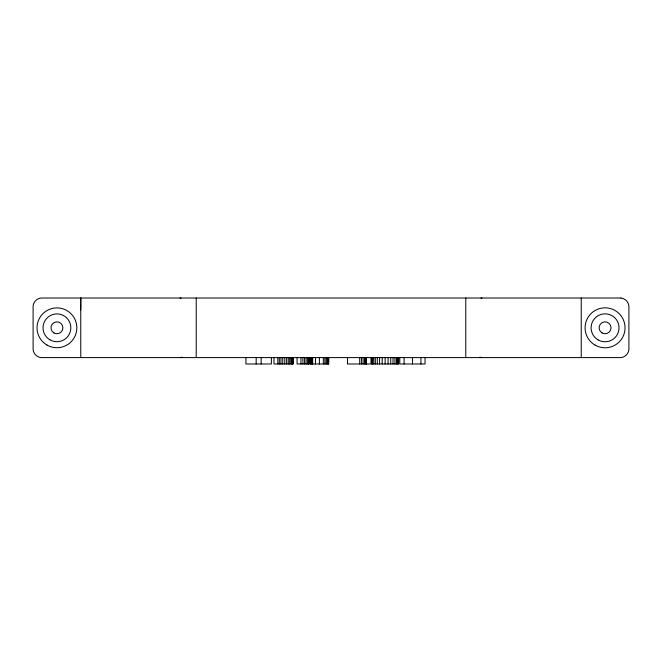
<?xml version="1.0" encoding="UTF-8"?>
<svg xmlns="http://www.w3.org/2000/svg" width="662" height="662" viewBox="0 0 662 662"><rect width="100%" height="100%" fill="white"/><g stroke="black" fill="none" stroke-linecap="round" stroke-linejoin="round"><path stroke-width="0.99" d="M80.764 309.932L80.764 298.016L80.764 357.596M581.236 298.016L581.236 357.596M465.783 298.016L465.783 357.596M425.045 357.596L425.045 363.984L399.774 363.984L399.774 357.596M420.924 357.596L420.924 363.984M412.509 357.596L412.509 363.984M404.101 357.596L404.101 363.984M398.59 357.596L398.59 363.984L371.696 363.984L371.696 357.596M398.35 357.596L398.35 363.984M397.63 357.596L397.63 363.984M396.472 357.596L396.472 363.984M394.933 357.596L394.933 363.984M393.021 357.596L393.021 363.984M390.729 357.596L390.729 363.984M388.081 357.596L388.081 363.984M385.127 357.596L385.127 363.984M382.214 357.596L382.214 363.984M379.591 357.596L379.591 363.984M377.29 357.596L377.29 363.984M375.354 357.596L375.354 363.984M373.798 357.596L373.798 363.984M372.648 357.596L372.648 363.984M371.936 357.596L371.936 363.984M371.018 357.596L371.018 363.984L347.484 363.984L347.484 357.596M366.508 357.596L366.508 363.984M366.276 357.596L366.276 363.984M365.581 357.596L365.581 363.984M364.489 357.596L364.489 363.984M363.057 357.596L363.057 363.984M361.419 357.596L361.419 363.984M359.698 357.596L359.698 363.984M328.716 357.596L328.716 363.984L310.561 363.984L310.561 357.596M328.559 357.596L328.559 363.984M328.104 357.596L328.104 363.984M327.334 357.596L327.334 363.984M326.242 357.596L326.242 363.984M324.877 357.596L324.877 363.984M323.346 357.596L323.346 363.984M319.382 357.596L319.382 363.984M315.468 357.596L315.468 363.984M312.646 357.596L312.646 363.984M312.423 357.596L312.423 363.984M311.562 357.596L311.562 363.984M310.817 357.596L310.817 363.984M310.701 357.596L310.701 363.984M309.179 357.596L309.179 363.984L297.089 363.984L297.089 357.596M308.972 357.596L308.972 363.984M308.509 357.596L308.509 363.984M307.623 357.596L307.623 363.984M306.134 357.596L306.134 363.984M304.594 357.596L304.594 363.984M302.898 357.596L302.898 363.984M300.929 357.596L300.929 363.984M293.109 357.596L293.109 363.984L273.977 363.984L273.977 357.596M292.968 357.596L292.935 363.984M292.554 357.596L292.554 363.984M291.851 357.596L291.851 363.984M290.883 357.596L290.883 363.984M289.666 357.596L289.666 363.984M288.251 357.596L288.251 363.984M286.621 357.596L286.621 363.984M284.801 357.596L284.801 363.984M282.765 357.596L282.765 363.984M280.961 357.596L280.961 363.984M279.323 357.596L279.323 363.984M277.817 357.596L277.817 363.984M271.403 357.596L271.403 363.984L245.925 363.984L245.925 357.596M261.151 357.596L261.151 363.984M256.169 357.596L256.169 363.984M196.217 298.016L196.217 357.596M480.935 298.173A8.937 8.937 0 0 1 481.936 298.016M481.936 357.596A8.937 8.937 0 0 1 479.967 357.157M182.033 357.157A8.937 8.937 0 0 1 180.064 357.596M180.064 298.016A8.937 8.937 0 0 1 181.065 298.173M620.956 298.016L41.044 298.016A8.937 8.937 0 0 0 33.1 305.96L33.1 349.652A8.937 8.937 0 0 0 41.044 357.596L620.956 357.596A8.937 8.937 0 0 0 628.9 349.652L628.9 305.96A8.937 8.937 0 0 0 620.956 298.016M602.089 332.961A5.958 5.958 0 0 0 611.026 327.806A5.958 5.958 0 0 0 602.089 322.642A5.958 5.958 0 0 0 602.089 332.961M53.953 332.961A5.958 5.958 0 0 0 62.89 327.806A5.958 5.958 0 0 0 53.953 322.642A5.958 5.958 0 0 0 53.953 332.961M49.981 339.846A13.902 13.902 0 0 0 70.834 327.806A13.902 13.902 0 0 0 49.981 315.766A13.902 13.902 0 0 0 49.981 339.846M46.977 345.043A19.91 19.91 0 0 0 76.842 327.806A19.91 19.91 0 0 0 46.977 310.561A19.91 19.91 0 0 0 46.977 345.043M598.084 339.904A13.968 13.968 0 0 0 619.036 327.806A13.968 13.968 0 0 0 598.084 315.708A13.968 13.968 0 0 0 598.084 339.904M595.08 345.109A19.976 19.976 0 0 0 625.044 327.806A19.976 19.976 0 0 0 595.08 310.503A19.976 19.976 0 0 0 595.08 345.109"/></g></svg>
